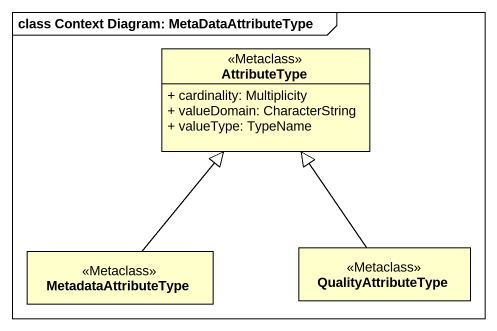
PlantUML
@startuml
mainframe class Context Diagram: MetaDataAttributeType
hide circle
hide empty members
skinparam classAttributeIconSize 0
class AttributeType <<Metaclass>> {
  + cardinality: Multiplicity
  + valueDomain: CharacterString
  + valueType: TypeName
}
class MetadataAttributeType <<Metaclass>>
class QualityAttributeType <<Metaclass>>
MetadataAttributeType -up-|> AttributeType
QualityAttributeType -up-|> AttributeType
@enduml
